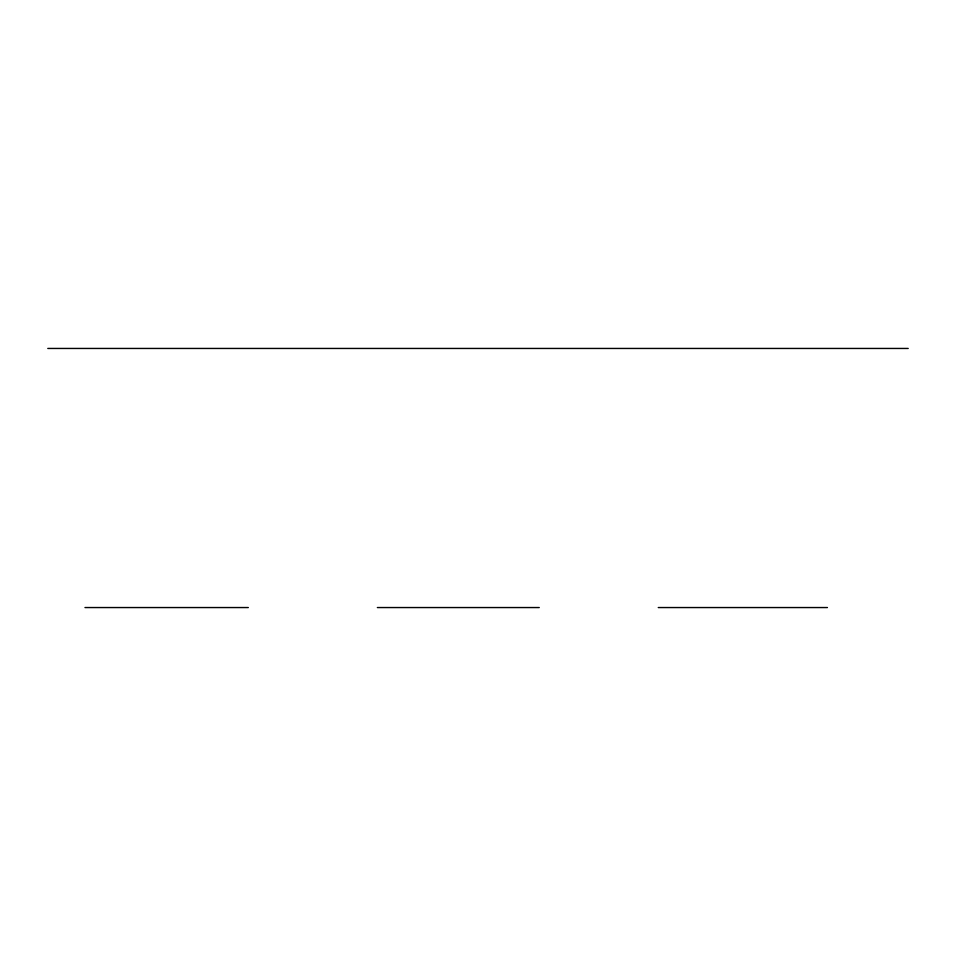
<?xml version="1.0" encoding="UTF-8"?>
<svg xmlns="http://www.w3.org/2000/svg" width="956" height="956" viewBox="0 0 956 956"><rect width="100%" height="100%" fill="white"/><g stroke="black" fill="none" stroke-linecap="round" stroke-linejoin="round"><path stroke-width="1.43" d="M47.8 348.45L908.2 348.45M84.976 607.55L248.309 607.55M377.369 607.55L539.256 607.55M658.266 607.55L827.418 607.55"/></g></svg>
